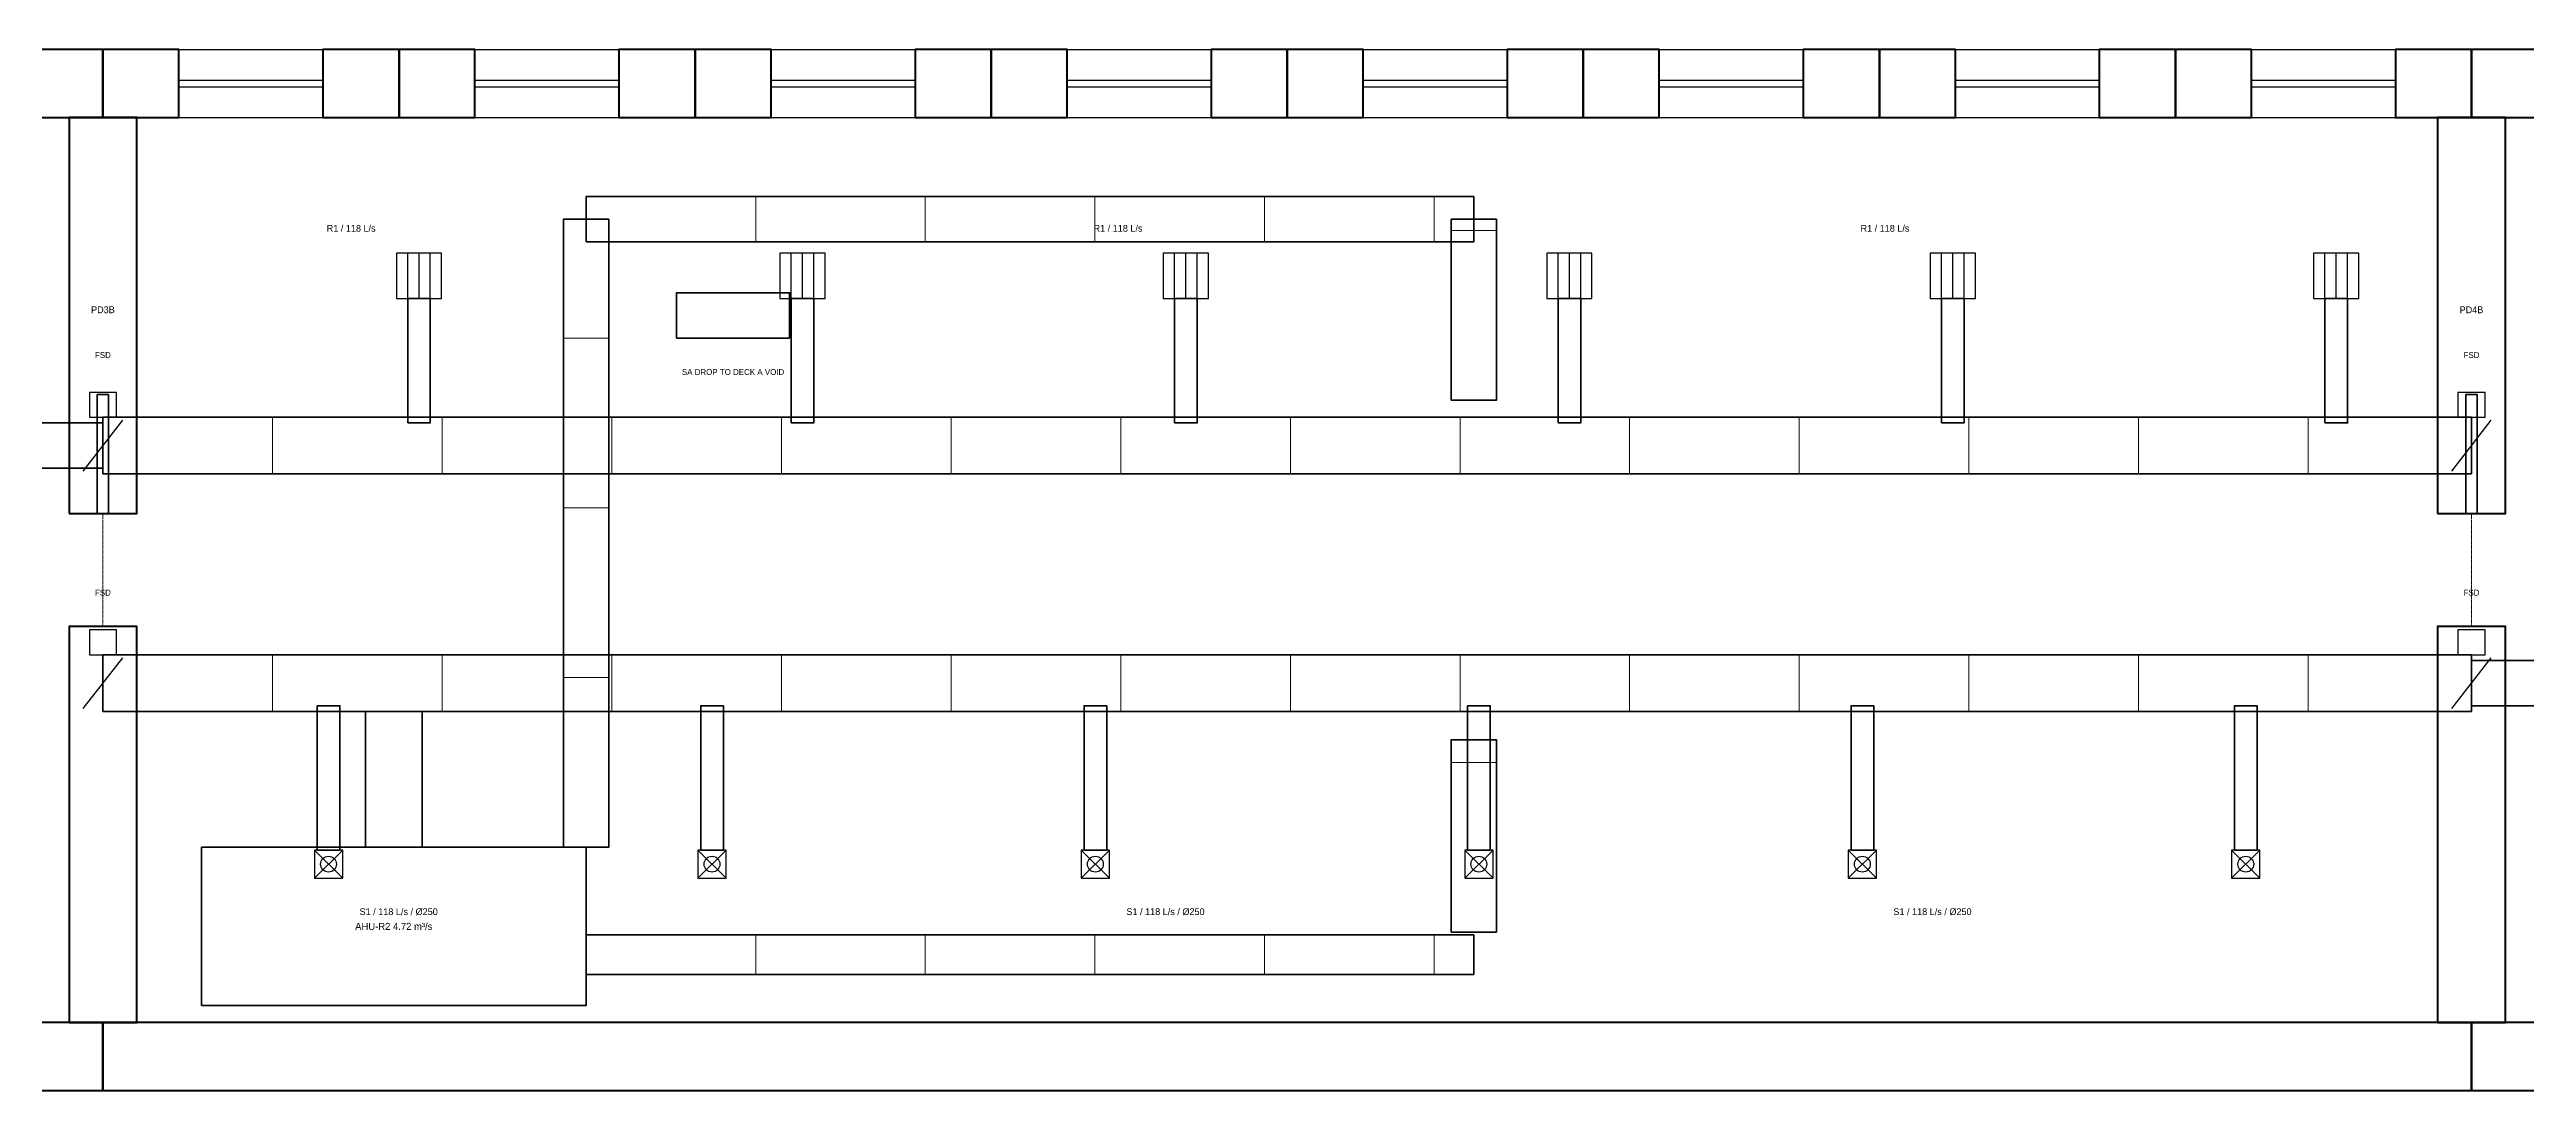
# Model space of a CAD drawing. Header units: millimetres. Extents: x 0 to 251927, y -4600 to 4600.
# Drawn here: x 62660 to 84562, y -4600 to 4600 of the extents above; entities that cross this region are included whole.
import ezdxf
from ezdxf.enums import TextEntityAlignment as Align

# ---------------------------------------------------------------- set-up
doc = ezdxf.new("R2010")
doc.units = ezdxf.units.MM
doc.linetypes.add('DASHED', pattern=[1.524, 1.27, -0.254])
for name, color, linetype, lineweight in [('A-ANNO-TEXT', 7, 'CONTINUOUS', 25), ('A-DOOR-PRES', 1, 'CONTINUOUS', 35), ('A-GLAZ', 5, 'CONTINUOUS', 25), ('A-HIDN', 8, 'DASHED', 18), ('A-WALL-BHD', 7, 'CONTINUOUS', 50), ('A-WALL-PRHU', 7, 'CONTINUOUS', 70), ('M-ANNO-TEXT', 7, 'CONTINUOUS', 25), ('M-DUCT-JNT', 8, 'CONTINUOUS', 13), ('M-DUCT-OAIR', 3, 'CONTINUOUS', 35), ('M-DUCT-RETN', 30, 'CONTINUOUS', 35), ('M-DUCT-SUPP', 5, 'CONTINUOUS', 35), ('M-HVAC-DAMP', 1, 'CONTINUOUS', 25), ('M-HVAC-DIFF', 5, 'CONTINUOUS', 25), ('M-HVAC-EQPM', 4, 'CONTINUOUS', 35), ('M-HVAC-GRIL', 30, 'CONTINUOUS', 25)]:
    doc.layers.add(name, color=color, linetype=linetype, lineweight=lineweight)

msp = doc.modelspace()

# ---------------------------------------------------------------- linework, layer by layer
at = {"layer": 'A-DOOR-PRES'}
for p, q in [((62832, 500), (63432, 500)), ((83776, 500), (84376, 500)), ((62832, -500), (63432, -500)), ((83776, -500), (84376, -500))]:
    msp.add_line(p, q, dxfattribs=at)
for points in [[(63082, 500), (63182, 500), (63182, 1550), (63082, 1550)], [(84026, 500), (84126, 500), (84126, 1550), (84026, 1550)]]:
    msp.add_lwpolyline(points, close=True, dxfattribs=at)
at = {"layer": 'A-GLAZ'}
for p, q in [((63804, 4600), (65077, 4600)), ((66422, 4600), (67695, 4600)), ((69040, 4600), (70313, 4600)), ((71658, 4600), (72931, 4600)), ((74276, 4600), (75549, 4600)), ((76894, 4600), (78167, 4600)), ((79512, 4600), (80785, 4600)), ((82130, 4600), (83403, 4600)), ((63804, 4330), (65077, 4330)), ((63804, 4270), (65077, 4270)), ((66422, 4330), (67695, 4330)), ((66422, 4270), (67695, 4270)), ((69040, 4330), (70313, 4330)), ((69040, 4270), (70313, 4270)), ((71658, 4330), (72931, 4330)), ((71658, 4270), (72931, 4270)), ((74276, 4330), (75549, 4330)), ((74276, 4270), (75549, 4270)), ((76894, 4330), (78167, 4330)), ((76894, 4270), (78167, 4270)), ((79512, 4330), (80785, 4330)), ((79512, 4270), (80785, 4270)), ((82130, 4330), (83403, 4330)), ((82130, 4270), (83403, 4270)), ((63804, 4000), (65077, 4000)), ((66422, 4000), (67695, 4000)), ((69040, 4000), (70313, 4000)), ((71658, 4000), (72931, 4000)), ((74276, 4000), (75549, 4000)), ((76894, 4000), (78167, 4000)), ((79512, 4000), (80785, 4000)), ((82130, 4000), (83403, 4000))]:
    msp.add_line(p, q, dxfattribs=at)
at = {"layer": 'A-HIDN'}
for p, q in [((63132, -500), (63132, 500)), ((84076, -500), (84076, 500))]:
    msp.add_line(p, q, dxfattribs=at)
at = {"layer": 'A-WALL-BHD'}
for points in [[(62832, 500), (63432, 500), (63432, 4000), (62832, 4000)], [(83776, 500), (84376, 500), (84376, 4000), (83776, 4000)], [(62832, -4000), (63432, -4000), (63432, -500), (62832, -500)], [(83776, -4000), (84376, -4000), (84376, -500), (83776, -500)]]:
    msp.add_lwpolyline(points, close=True, dxfattribs=at)
at = {"layer": 'A-WALL-PRHU'}
for points in [[(60514, 4000), (63132, 4000), (63132, 4600), (60514, 4600)], [(63132, 4000), (63804, 4000), (63804, 4600), (63132, 4600)], [(65077, 4000), (65750, 4000), (65750, 4600), (65077, 4600)], [(65750, 4000), (66422, 4000), (66422, 4600), (65750, 4600)], [(67695, 4000), (68368, 4000), (68368, 4600), (67695, 4600)], [(68368, 4000), (69040, 4000), (69040, 4600), (68368, 4600)], [(70313, 4000), (70986, 4000), (70986, 4600), (70313, 4600)], [(70986, 4000), (71658, 4000), (71658, 4600), (70986, 4600)], [(72931, 4000), (73604, 4000), (73604, 4600), (72931, 4600)], [(73604, 4000), (74276, 4000), (74276, 4600), (73604, 4600)], [(75549, 4000), (76222, 4000), (76222, 4600), (75549, 4600)], [(76222, 4000), (76894, 4000), (76894, 4600), (76222, 4600)], [(78167, 4000), (78840, 4000), (78840, 4600), (78167, 4600)], [(78840, 4000), (79512, 4000), (79512, 4600), (78840, 4600)], [(80785, 4000), (81458, 4000), (81458, 4600), (80785, 4600)], [(81458, 4000), (82130, 4000), (82130, 4600), (81458, 4600)], [(83403, 4000), (84076, 4000), (84076, 4600), (83403, 4600)], [(84076, 4000), (84748, 4000), (84748, 4600), (84076, 4600)], [(42188, -4600), (63132, -4600), (63132, -4000), (42188, -4000)], [(63132, -4600), (84076, -4600), (84076, -4000), (63132, -4000)], [(84076, -4600), (105020, -4600), (105020, -4000), (84076, -4000)]]:
    msp.add_lwpolyline(points, close=True, dxfattribs=at)
at = {"layer": 'M-DUCT-JNT'}
for p, q in [((68904, 2900), (68904, 3300)), ((70404, 2900), (70404, 3300)), ((71904, 2900), (71904, 3300)), ((73404, 2900), (73404, 3300)), ((74904, 2900), (74904, 3300)), ((75054, 3000), (75454, 3000)), ((67204, 2050), (67604, 2050)), ((64632, 850), (64632, 1350)), ((66132, 850), (66132, 1350)), ((67632, 850), (67632, 1350)), ((69132, 850), (69132, 1350)), ((70632, 850), (70632, 1350)), ((72132, 850), (72132, 1350)), ((73632, 850), (73632, 1350)), ((75132, 850), (75132, 1350)), ((76632, 850), (76632, 1350)), ((78132, 850), (78132, 1350)), ((79632, 850), (79632, 1350)), ((81132, 850), (81132, 1350)), ((82632, 850), (82632, 1350)), ((67204, 550), (67604, 550)), ((64632, -1250), (64632, -750)), ((66132, -1250), (66132, -750)), ((67632, -1250), (67632, -750)), ((69132, -1250), (69132, -750)), ((70632, -1250), (70632, -750)), ((72132, -1250), (72132, -750)), ((73632, -1250), (73632, -750)), ((75132, -1250), (75132, -750)), ((76632, -1250), (76632, -750)), ((78132, -1250), (78132, -750)), ((79632, -1250), (79632, -750)), ((81132, -1250), (81132, -750)), ((82632, -1250), (82632, -750)), ((67204, -950), (67604, -950)), ((75054, -1700), (75454, -1700)), ((68904, -3575), (68904, -3225)), ((70404, -3575), (70404, -3225)), ((71904, -3575), (71904, -3225)), ((73404, -3575), (73404, -3225)), ((74904, -3575), (74904, -3225))]:
    msp.add_line(p, q, dxfattribs=at)
at = {"layer": 'M-DUCT-OAIR'}
for points in [[(67404, 2900), (75254, 2900), (75254, 3300), (67404, 3300)], [(67204, -2450), (67604, -2450), (67604, 3100), (67204, 3100)], [(75054, 1500), (75454, 1500), (75454, 3100), (75054, 3100)]]:
    msp.add_lwpolyline(points, close=True, dxfattribs=at)
at = {"layer": 'M-DUCT-RETN'}
for points in [[(65827, 1300), (66027, 1300), (66027, 2400), (65827, 2400)], [(69218, 1300), (69418, 1300), (69418, 2400), (69218, 2400)], [(72608, 1300), (72808, 1300), (72808, 2400), (72608, 2400)], [(75999, 1300), (76199, 1300), (76199, 2400), (75999, 2400)], [(79390, 1300), (79590, 1300), (79590, 2400), (79390, 2400)], [(82780, 1300), (82980, 1300), (82980, 2400), (82780, 2400)], [(63132, 850), (84076, 850), (84076, 1350), (63132, 1350)], [(42988, 900), (63132, 900), (63132, 1300), (42988, 1300)], [(75054, -3200), (75454, -3200), (75454, -1500), (75054, -1500)], [(67404, -3575), (75254, -3575), (75254, -3225), (67404, -3225)]]:
    msp.add_lwpolyline(points, close=True, dxfattribs=at)
at = {"layer": 'M-DUCT-SUPP'}
for points in [[(68204, 2050), (69204, 2050), (69204, 2450), (68204, 2450)], [(63132, -1250), (84076, -1250), (84076, -750), (63132, -750)], [(84076, -1200), (104220, -1200), (104220, -800), (84076, -800)], [(65027, -2475), (65227, -2475), (65227, -1200), (65027, -1200)], [(65454, -2450), (65954, -2450), (65954, -1250), (65454, -1250)], [(68418, -2475), (68618, -2475), (68618, -1200), (68418, -1200)], [(71808, -2475), (72008, -2475), (72008, -1200), (71808, -1200)], [(75199, -2475), (75399, -2475), (75399, -1200), (75199, -1200)], [(78590, -2475), (78790, -2475), (78790, -1200), (78590, -1200)], [(81980, -2475), (82180, -2475), (82180, -1200), (81980, -1200)]]:
    msp.add_lwpolyline(points, close=True, dxfattribs=at)
at = {"layer": 'M-HVAC-DAMP'}
for p, q in [((62957, 875), (63307, 1325)), ((62957, 875), (63307, 1325)), ((83901, 875), (84251, 1325)), ((83901, 875), (84251, 1325)), ((62957, -1225), (63307, -775)), ((62957, -1225), (63307, -775)), ((83901, -1225), (84251, -775)), ((83901, -1225), (84251, -775))]:
    msp.add_line(p, q, dxfattribs=at)
for points in [[(63012, 1350), (63252, 1350), (63252, 1570), (63012, 1570)], [(63012, 1350), (63252, 1350), (63252, 1570), (63012, 1570)], [(83956, 1350), (84196, 1350), (84196, 1570), (83956, 1570)], [(83956, 1350), (84196, 1350), (84196, 1570), (83956, 1570)], [(63012, -750), (63252, -750), (63252, -530), (63012, -530)], [(63012, -750), (63252, -750), (63252, -530), (63012, -530)], [(83956, -750), (84196, -750), (84196, -530), (83956, -530)], [(83956, -750), (84196, -750), (84196, -530), (83956, -530)]]:
    msp.add_lwpolyline(points, close=True, dxfattribs=at)
at = {"layer": 'M-HVAC-DIFF'}
for p, q in [((65002, -2725), (65252, -2475)), ((65002, -2475), (65252, -2725)), ((68393, -2725), (68643, -2475)), ((68393, -2475), (68643, -2725)), ((71783, -2725), (72033, -2475)), ((71783, -2475), (72033, -2725)), ((75174, -2725), (75424, -2475)), ((75174, -2475), (75424, -2725)), ((78565, -2725), (78815, -2475)), ((78565, -2475), (78815, -2725)), ((81955, -2725), (82205, -2475)), ((81955, -2475), (82205, -2725))]:
    msp.add_line(p, q, dxfattribs=at)
for points in [[(65002, -2725), (65252, -2725), (65252, -2475), (65002, -2475)], [(68393, -2725), (68643, -2725), (68643, -2475), (68393, -2475)], [(71783, -2725), (72033, -2725), (72033, -2475), (71783, -2475)], [(75174, -2725), (75424, -2725), (75424, -2475), (75174, -2475)], [(78565, -2725), (78815, -2725), (78815, -2475), (78565, -2475)], [(81955, -2725), (82205, -2725), (82205, -2475), (81955, -2475)]]:
    msp.add_lwpolyline(points, close=True, dxfattribs=at)
for centre in [(65127, -2600), (68518, -2600), (71908, -2600), (75299, -2600), (78690, -2600), (82080, -2600)]:
    msp.add_circle(centre, 70, dxfattribs=at)
at = {"layer": 'M-HVAC-EQPM'}
msp.add_lwpolyline([(64004, -3850), (67404, -3850), (67404, -2450), (64004, -2450)], close=True, dxfattribs=at)
at = {"layer": 'M-HVAC-GRIL'}
for p, q in [((65827, 2400), (65827, 2800)), ((65927, 2400), (65927, 2800)), ((66027, 2400), (66027, 2800)), ((69218, 2400), (69218, 2800)), ((69318, 2400), (69318, 2800)), ((69418, 2400), (69418, 2800)), ((72608, 2400), (72608, 2800)), ((72708, 2400), (72708, 2800)), ((72808, 2400), (72808, 2800)), ((75999, 2400), (75999, 2800)), ((76099, 2400), (76099, 2800)), ((76199, 2400), (76199, 2800)), ((79390, 2400), (79390, 2800)), ((79490, 2400), (79490, 2800)), ((79590, 2400), (79590, 2800)), ((82780, 2400), (82780, 2800)), ((82880, 2400), (82880, 2800)), ((82980, 2400), (82980, 2800))]:
    msp.add_line(p, q, dxfattribs=at)
for points in [[(65727, 2400), (66127, 2400), (66127, 2800), (65727, 2800)], [(69118, 2400), (69518, 2400), (69518, 2800), (69118, 2800)], [(72508, 2400), (72908, 2400), (72908, 2800), (72508, 2800)], [(75899, 2400), (76299, 2400), (76299, 2800), (75899, 2800)], [(79290, 2400), (79690, 2400), (79690, 2800), (79290, 2800)], [(82680, 2400), (83080, 2400), (83080, 2800), (82680, 2800)]]:
    msp.add_lwpolyline(points, close=True, dxfattribs=at)

# ---------------------------------------------------------------- texts
at = {"layer": 'A-ANNO-TEXT'}
for s, p in [('PD3B', (63132, 2300)), ('PD4B', (84076, 2300))]:
    msp.add_text(s, height=60, dxfattribs=at).set_placement(p, align=Align.MIDDLE_CENTER)
at = {"layer": 'M-ANNO-TEXT'}
for s, height, p in [('R1 / 118 L/s', 60, (65327, 3020)), ('R1 / 118 L/s', 60, (72108, 3020)), ('R1 / 118 L/s', 60, (78890, 3020)), ('FSD', 52.5, (63132, 1900)), ('FSD', 52.5, (63132, 1900)), ('SA DROP TO DECK A VOID', 52.5, (68704, 1750)), ('FSD', 52.5, (84076, 1900)), ('FSD', 52.5, (84076, 1900)), ('FSD', 52.5, (63132, -200)), ('FSD', 52.5, (63132, -200)), ('FSD', 52.5, (84076, -200)), ('FSD', 52.5, (84076, -200)), ('S1 / 118 L/s / Ø250', 60, (65747, -3020)), ('S1 / 118 L/s / Ø250', 60, (72528, -3020)), ('S1 / 118 L/s / Ø250', 60, (79310, -3020)), ('AHU-R2 4.72 m³/s', 62.5, (65704, -3150))]:
    msp.add_text(s, height=height, dxfattribs=at).set_placement(p, align=Align.MIDDLE_CENTER)

doc.saveas('drawing.dxf')
